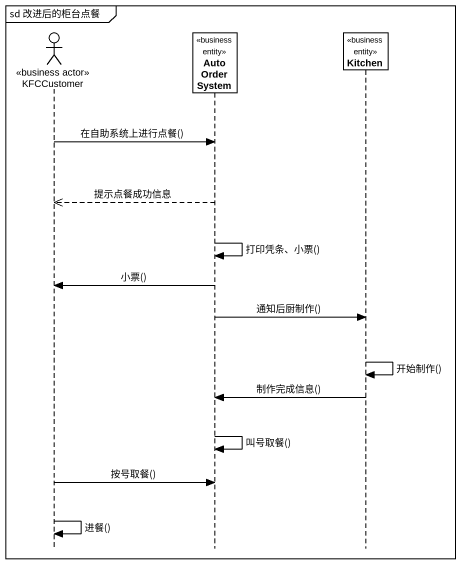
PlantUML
@startuml
mainframe sd 改进后的柜台点餐
hide footbox
actor KFCCustomer <<business actor>>
participant AutoOrderSystem <<business entity>>
participant Kitchen <<business entity>>

KFCCustomer -> AutoOrderSystem : 在自助系统上进行点餐()
AutoOrderSystem -->> KFCCustomer : 提示点餐成功信息
AutoOrderSystem -> AutoOrderSystem : 打印凭条、小票()
AutoOrderSystem -> KFCCustomer : 小票()
AutoOrderSystem -> Kitchen : 通知后厨制作()
Kitchen -> Kitchen : 开始制作()
Kitchen -> AutoOrderSystem : 制作完成信息()
AutoOrderSystem -> AutoOrderSystem : 叫号取餐()
KFCCustomer -> AutoOrderSystem : 按号取餐()
KFCCustomer -> KFCCustomer : 进餐()
@enduml
